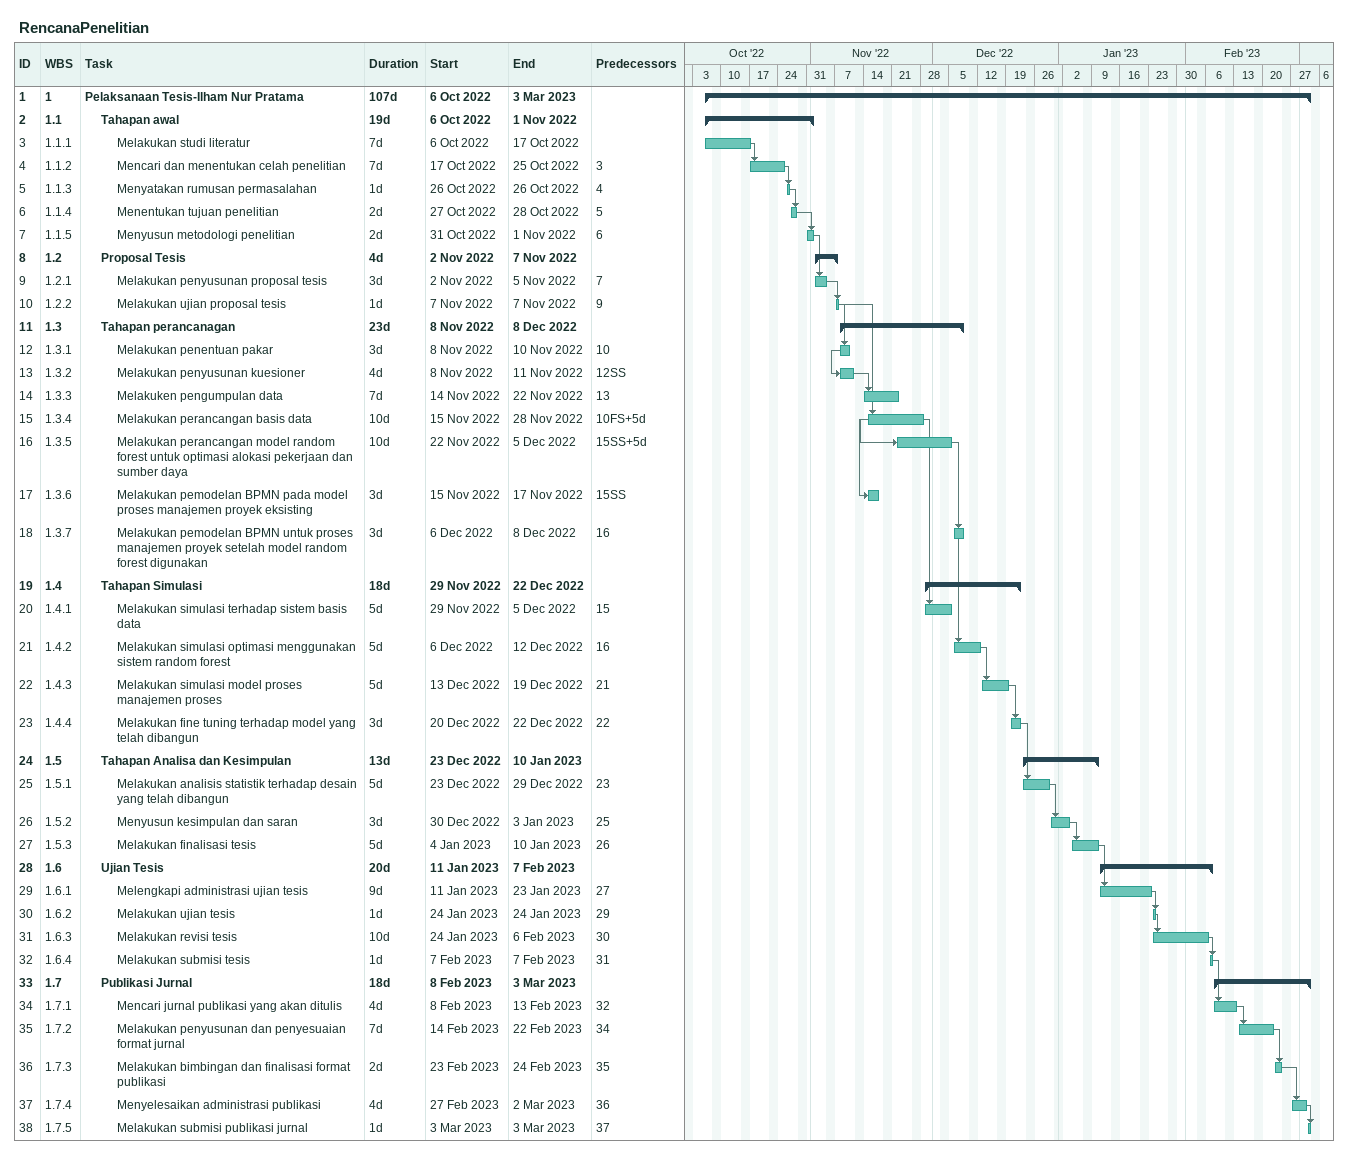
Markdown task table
RencanaPenelitian

| ID | WBS | Task | Duration | Start | Finish | Predecessors |
|---|---|---|---|---|---|---|
| 1 | 1 | **Pelaksanaan Tesis-Ilham Nur Pratama** | 107d | 2022-10-06 | 2023-03-03 |  |
| 2 | 1.1 | **Tahapan awal** | 19d | 2022-10-06 | 2022-11-01 |  |
| 3 | 1.1.1 | Melakukan studi literatur | 7d | 2022-10-06 | 2022-10-17 |  |
| 4 | 1.1.2 | Mencari dan menentukan celah penelitian | 7d | 2022-10-17 | 2022-10-25 | 3 |
| 5 | 1.1.3 | Menyatakan rumusan permasalahan | 1d | 2022-10-26 | 2022-10-26 | 4 |
| 6 | 1.1.4 | Menentukan tujuan penelitian | 2d | 2022-10-27 | 2022-10-28 | 5 |
| 7 | 1.1.5 | Menyusun metodologi penelitian | 2d | 2022-10-31 | 2022-11-01 | 6 |
| 8 | 1.2 | **Proposal Tesis** | 4d | 2022-11-02 | 2022-11-07 |  |
| 9 | 1.2.1 | Melakukan penyusunan proposal tesis | 3d | 2022-11-02 | 2022-11-05 | 7 |
| 10 | 1.2.2 | Melakukan ujian proposal tesis | 1d | 2022-11-07 | 2022-11-07 | 9 |
| 11 | 1.3 | **Tahapan perancanagan** | 23d | 2022-11-08 | 2022-12-08 |  |
| 12 | 1.3.1 | Melakukan penentuan pakar | 3d | 2022-11-08 | 2022-11-10 | 10 |
| 13 | 1.3.2 | Melakukan penyusunan kuesioner | 4d | 2022-11-08 | 2022-11-11 | 12SS |
| 14 | 1.3.3 | Melakuken pengumpulan data | 7d | 2022-11-14 | 2022-11-22 | 13 |
| 15 | 1.3.4 | Melakukan perancangan basis data | 10d | 2022-11-15 | 2022-11-28 | 10FS+5d |
| 16 | 1.3.5 | Melakukan perancangan model random forest untuk optimasi alokasi pekerjaan dan sumber daya | 10d | 2022-11-22 | 2022-12-05 | 15SS+5d |
| 17 | 1.3.6 | Melakukan pemodelan BPMN pada model proses manajemen proyek eksisting | 3d | 2022-11-15 | 2022-11-17 | 15SS |
| 18 | 1.3.7 | Melakukan pemodelan BPMN untuk proses manajemen proyek setelah model random forest digunakan | 3d | 2022-12-06 | 2022-12-08 | 16 |
| 19 | 1.4 | **Tahapan Simulasi** | 18d | 2022-11-29 | 2022-12-22 |  |
| 20 | 1.4.1 | Melakukan simulasi terhadap sistem basis data | 5d | 2022-11-29 | 2022-12-05 | 15 |
| 21 | 1.4.2 | Melakukan simulasi optimasi menggunakan sistem random forest | 5d | 2022-12-06 | 2022-12-12 | 16 |
| 22 | 1.4.3 | Melakukan simulasi model proses manajemen proses | 5d | 2022-12-13 | 2022-12-19 | 21 |
| 23 | 1.4.4 | Melakukan fine tuning terhadap model yang telah dibangun | 3d | 2022-12-20 | 2022-12-22 | 22 |
| 24 | 1.5 | **Tahapan Analisa dan Kesimpulan** | 13d | 2022-12-23 | 2023-01-10 |  |
| 25 | 1.5.1 | Melakukan analisis statistik terhadap desain yang telah dibangun | 5d | 2022-12-23 | 2022-12-29 | 23 |
| 26 | 1.5.2 | Menyusun kesimpulan dan saran | 3d | 2022-12-30 | 2023-01-03 | 25 |
| 27 | 1.5.3 | Melakukan finalisasi tesis | 5d | 2023-01-04 | 2023-01-10 | 26 |
| 28 | 1.6 | **Ujian Tesis** | 20d | 2023-01-11 | 2023-02-07 |  |
| 29 | 1.6.1 | Melengkapi administrasi ujian tesis | 9d | 2023-01-11 | 2023-01-23 | 27 |
| 30 | 1.6.2 | Melakukan ujian tesis | 1d | 2023-01-24 | 2023-01-24 | 29 |
| 31 | 1.6.3 | Melakukan revisi tesis | 10d | 2023-01-24 | 2023-02-06 | 30 |
| 32 | 1.6.4 | Melakukan submisi tesis | 1d | 2023-02-07 | 2023-02-07 | 31 |
| 33 | 1.7 | **Publikasi Jurnal** | 18d | 2023-02-08 | 2023-03-03 |  |
| 34 | 1.7.1 | Mencari jurnal publikasi yang akan ditulis | 4d | 2023-02-08 | 2023-02-13 | 32 |
| 35 | 1.7.2 | Melakukan penyusunan dan penyesuaian format jurnal | 7d | 2023-02-14 | 2023-02-22 | 34 |
| 36 | 1.7.3 | Melakukan bimbingan dan finalisasi format publikasi | 2d | 2023-02-23 | 2023-02-24 | 35 |
| 37 | 1.7.4 | Menyelesaikan administrasi publikasi | 4d | 2023-02-27 | 2023-03-02 | 36 |
| 38 | 1.7.5 | Melakukan submisi publikasi jurnal | 1d | 2023-03-03 | 2023-03-03 | 37 |
